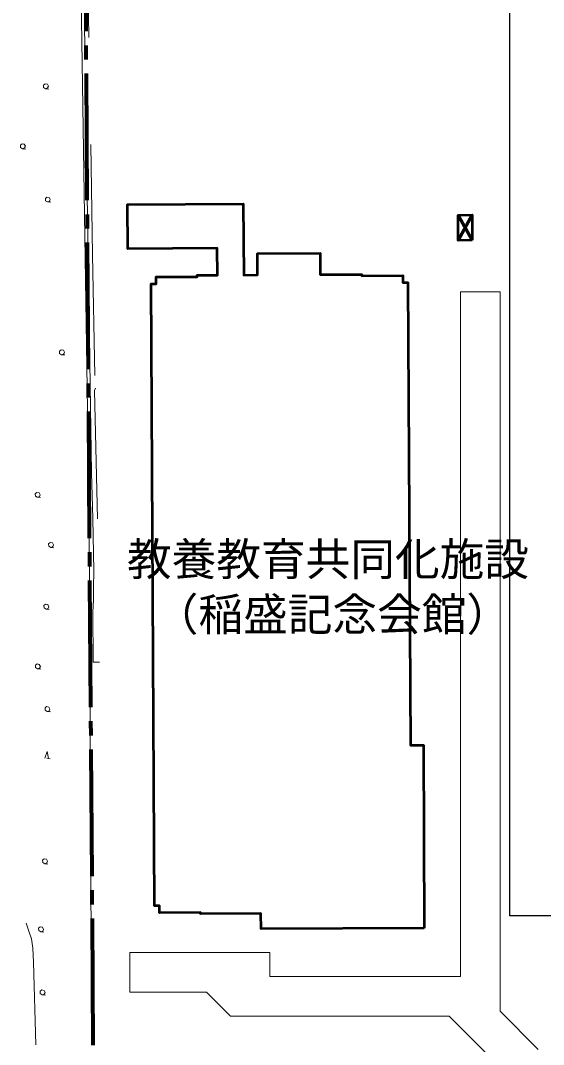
# Model space of a CAD drawing. Units: millimetres, scale not verified. Extents: x -594000 to 594000, y -420000 to 420000.
# Drawn here: x 32635 to 106992, y 46464 to 191896 of the extents above; entities that cross this region are included whole.
import ezdxf
from ezdxf.enums import TextEntityAlignment as Align

# ---------------------------------------------------------------- set-up
doc = ezdxf.new("R2010")
doc.units = ezdxf.units.MM
doc.header["$LTSCALE"] = 2000
doc.linetypes.add('CHAIN2', pattern=[12, 9, -1, 1, -1])
for name, color, linetype, lineweight in [('0-0_0', 4, 'Continuous', 18), ('0-1_1', 4, 'Continuous', 18), ('0-6_6', 2, 'Continuous', 40), ('0-B_11', 4, 'Continuous', 18), ('0-D_13', 4, 'Continuous', 18), ('0-F_15', 4, 'Continuous', 18), ('1-3_3', 6, 'Continuous', 50), ('3-0_0', 7, 'Continuous', 25)]:
    doc.layers.add(name, color=color, linetype=linetype, lineweight=lineweight)
doc.styles.add('HG丸ｺﾞｼｯｸM-PRO', font='')
doc.styles.get('HG丸ｺﾞｼｯｸM-PRO').set_extended_font_data('HG丸ｺﾞｼｯｸM-PRO')

msp = doc.modelspace()

# ---------------------------------------------------------------- linework, layer by layer
at = {"layer": '0-0_0', "color": 1, "linetype": 'CHAIN2', "lineweight": 80}
msp.add_line((41446, 256360), (43334, -9843), dxfattribs=at)
at = {"layer": '0-0_0'}
for p, q in [((35906, 182719), (36131, 182908)), ((35927, 182387), (35906, 182719)), ((36206, 182201), (35927, 182387)), ((36131, 182908), (36455, 182851)), ((36352, 182241), (36206, 182201)), ((36665, 182161), (36206, 182201)), ((36501, 182319), (36352, 182241)), ((36455, 182851), (36603, 182552)), ((36603, 182552), (36501, 182319)), ((32635, 174190), (32860, 174379)), ((32655, 173859), (32635, 174190)), ((32934, 173672), (32655, 173859)), ((32860, 174379), (33183, 174322)), ((33080, 173712), (32934, 173672)), ((33393, 173632), (32934, 173672)), ((33229, 173790), (33080, 173712)), ((33183, 174322), (33332, 174024)), ((33332, 174024), (33229, 173790)), ((36175, 166637), (36399, 166826)), ((36195, 166305), (36175, 166637)), ((36474, 166119), (36195, 166305)), ((36399, 166826), (36723, 166768)), ((36620, 166159), (36474, 166119)), ((36933, 166079), (36474, 166119)), ((36769, 166237), (36620, 166159)), ((36723, 166768), (36872, 166470)), ((36872, 166470), (36769, 166237)), ((95204, 56146), (95204, 153338)), ((100811, 51201), (100811, 153338)), ((38185, 144948), (38410, 145137)), ((38206, 144616), (38185, 144948)), ((38485, 144430), (38206, 144616)), ((38410, 145137), (38734, 145079)), ((38631, 144470), (38485, 144430)), ((38944, 144390), (38485, 144430)), ((38780, 144548), (38631, 144470)), ((38734, 145079), (38883, 144781)), ((38883, 144781), (38780, 144548)), ((34729, 124693), (34954, 124882)), ((34750, 124361), (34729, 124693)), ((35029, 124175), (34750, 124361)), ((34954, 124882), (35278, 124825)), ((35175, 124215), (35029, 124175)), ((35488, 124135), (35029, 124175)), ((35324, 124293), (35175, 124215)), ((35278, 124825), (35427, 124527)), ((35427, 124527), (35324, 124293)), ((36635, 117582), (36860, 117771)), ((36656, 117250), (36635, 117582)), ((36935, 117064), (36656, 117250)), ((36860, 117771), (37184, 117714)), ((37081, 117104), (36935, 117064)), ((37394, 117024), (36935, 117064)), ((37230, 117182), (37081, 117104)), ((37184, 117714), (37333, 117415)), ((37333, 117415), (37230, 117182)), ((35980, 108809), (36205, 108997)), ((36000, 108477), (35980, 108809)), ((36279, 108291), (36000, 108477)), ((36205, 108997), (36528, 108940)), ((36425, 108330), (36279, 108291)), ((36739, 108250), (36279, 108291)), ((36574, 108408), (36425, 108330)), ((36528, 108940), (36677, 108642)), ((36677, 108642), (36574, 108408)), ((34764, 100322), (34989, 100511)), ((34989, 100511), (35313, 100454)), ((35313, 100454), (35461, 100155)), ((34784, 99990), (34764, 100322)), ((35063, 99804), (34784, 99990)), ((35209, 99844), (35063, 99804)), ((35523, 99764), (35063, 99804)), ((35358, 99922), (35209, 99844)), ((35461, 100155), (35358, 99922)), ((36135, 94258), (36360, 94446)), ((36155, 93926), (36135, 94258)), ((36434, 93740), (36155, 93926)), ((36360, 94446), (36683, 94389)), ((36580, 93780), (36434, 93740)), ((36893, 93699), (36434, 93740)), ((36729, 93857), (36580, 93780)), ((36683, 94389), (36832, 94091)), ((36832, 94091), (36729, 93857)), ((36077, 87140), (36449, 88067)), ((36449, 88067), (36636, 87081)), ((36372, 87109), (36854, 87058)), ((35781, 72651), (36006, 72840)), ((36006, 72840), (36330, 72783)), ((36330, 72783), (36479, 72485)), ((35802, 72319), (35781, 72651)), ((36081, 72133), (35802, 72319)), ((36227, 72173), (36081, 72133)), ((36540, 72093), (36081, 72133)), ((36376, 72251), (36227, 72173)), ((36479, 72485), (36376, 72251)), ((35217, 62976), (35442, 63165)), ((35237, 62644), (35217, 62976)), ((35516, 62458), (35237, 62644)), ((35442, 63165), (35766, 63108)), ((35811, 62576), (35662, 62498)), ((35766, 63108), (35914, 62810)), ((35914, 62810), (35811, 62576)), ((35662, 62498), (35516, 62458)), ((35976, 62418), (35516, 62458)), ((48175, 59509), (68097, 59509)), ((68097, 56146), (95204, 56146)), ((35434, 54021), (35659, 54209)), ((35454, 53689), (35434, 54021)), ((35659, 54209), (35983, 54152)), ((35983, 54152), (36131, 53854)), ((36131, 53854), (36028, 53620)), ((35733, 53502), (35454, 53689)), ((35879, 53542), (35733, 53502)), ((36193, 53462), (35733, 53502)), ((36028, 53620), (35879, 53542)), ((100811, 51201), (106238, 45774)), ((62489, 50492), (93590, 50492)), ((100631, 43451), (93590, 50492))]:
    msp.add_line(p, q, dxfattribs=at)
msp.add_lwpolyline([(62489, 50492), (59078, 53903), (48175, 53902), (48175, 59509)], dxfattribs=at)
at = {"layer": '0-1_1'}
msp.add_lwpolyline([(33430, 63721), (33846, 62546), (34208, 61452), (34381, 60128), (34502, 58181), (34826, 46438)], dxfattribs=at)
at = {"layer": '0-B_11'}
for p in [(40201, 263890), (42748, 50259)]:
    msp.add_line(p, (42389, 121229), dxfattribs=at)
at = {"layer": '0-D_13'}
for points in [[(41806, 187232), (41680, 196872), (41621, 203765), (41346, 216801), (41039, 234290), (40769, 253182)], [(41364, 253683), (41583, 238629), (41790, 225550), (42080, 208592), (42353, 189498)], [(42920, 121173), (42755, 127664), (42581, 136982), (42411, 149819), (42157, 163745), (42022, 175045)], [(42633, 174300), (42883, 158602), (43206, 141490)], [(43307, 139671), (43139, 139348), (43568, 121105)], [(42920, 121173), (43063, 113721), (43034, 111313), (43031, 109617), (42923, 107883), (42988, 100779), (43880, 100772)]]:
    msp.add_lwpolyline(points, dxfattribs=at)
at = {"layer": '0-F_15'}
for p, q in [((100811, 153338), (95204, 153338)), ((68097, 59509), (68097, 56146))]:
    msp.add_line(p, q, dxfattribs=at)
at = {"layer": '1-3_3'}
for p, q in [((94841, 164269), (96840, 164280)), ((94861, 160671), (94841, 164269)), ((96840, 164280), (96860, 160682)), ((96860, 160682), (94861, 160671))]:
    msp.add_line(p, q, dxfattribs=at)
at = {"layer": '1-3_3', "color": 134, "lineweight": 70}
for p, q in [((96860, 160682), (94841, 164269)), ((94861, 160671), (96840, 164280))]:
    msp.add_line(p, q, dxfattribs=at)
at = {"layer": '1-3_3'}
for points in [[(90045, 63004), (66831, 62880), (66820, 65059), (58249, 65013), (58248, 65213), (52400, 65181), (52395, 66151), (51696, 66147), (51221, 154505), (51920, 154509), (51915, 155478), (57762, 155510), (57761, 155710), (60630, 155725), (60609, 159553), (47895, 159485), (47862, 165782), (64314, 165871), (64368, 155745), (66332, 155756), (66316, 158784), (75237, 158832), (75253, 155804), (81150, 155835), (81151, 155636), (86999, 155667), (87004, 154697), (87703, 154701), (88057, 88982), (89906, 88992)], [(96860, 160682), (94861, 160671), (94841, 164269), (96840, 164280)]]:
    msp.add_lwpolyline(points, close=True, dxfattribs=at)
at = {"layer": '3-0_0'}
msp.add_lwpolyline([(102223, 64723), (102223, 198395), (188856, 198395), (188856, 64723)], close=True, dxfattribs=at)

# ---------------------------------------------------------------- texts
at = {"layer": '0-6_6', "style": 'HG丸ｺﾞｼｯｸM-PRO'}
for s, p in [('教養教育共同化施設', (47778, 111671)), ('（稲盛記念会館）', (51586, 103834))]:
    msp.add_text(s, height=4655, dxfattribs=at).set_placement(p, align=Align.BOTTOM_LEFT)

doc.saveas('drawing.dxf')
